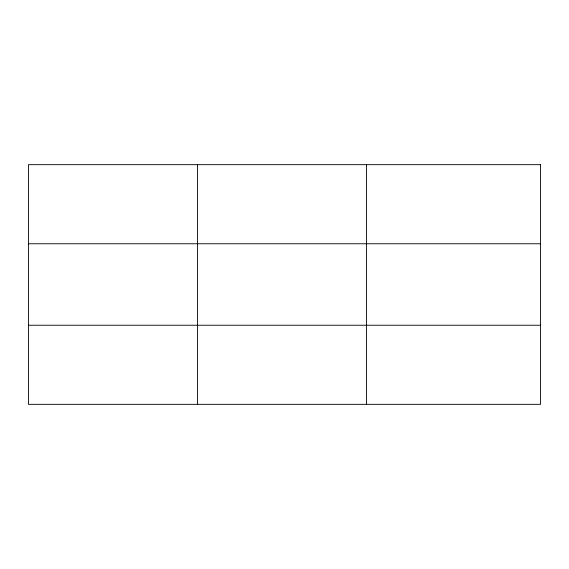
<?xml version="1.0" encoding="UTF-8"?>
<svg xmlns="http://www.w3.org/2000/svg" width="569" height="569" viewBox="0 0 569 569"><rect width="100%" height="100%" fill="white"/><g stroke="black" fill="none" stroke-linecap="round" stroke-linejoin="round"><path stroke-width="0.85" d="M197.443 164.669L197.443 404.331M366.436 164.669L366.436 404.331M28.45 243.76L540.55 243.76M28.45 325.24L540.55 325.24M540.55 164.669L540.55 404.331L28.45 404.331L28.45 164.669L540.55 164.669"/></g></svg>
